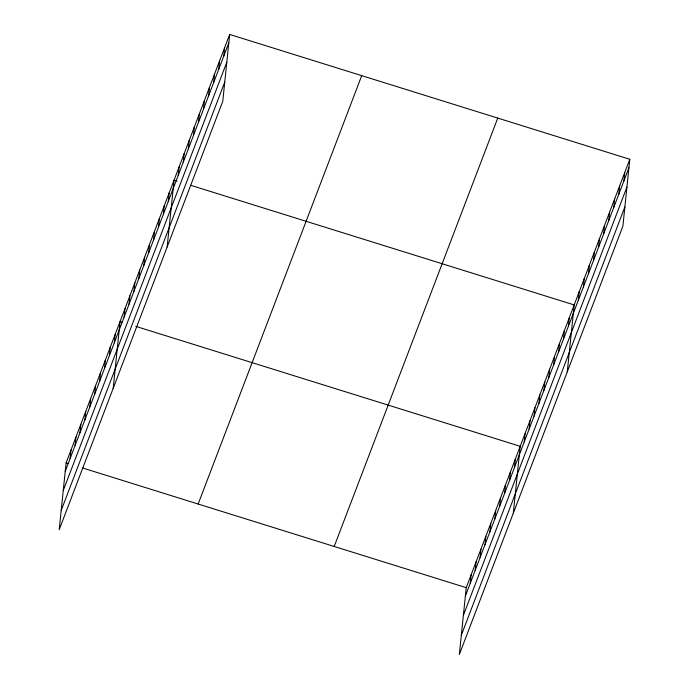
<?xml version="1.0" encoding="UTF-8"?>
<svg xmlns="http://www.w3.org/2000/svg" width="689" height="689" viewBox="0 0 689 689"><rect width="100%" height="100%" fill="white"/><g stroke="black" fill="none" stroke-linecap="round" stroke-linejoin="round"><path stroke-width="1.03" d="M229.678 34.45L66.118 462.827L59.202 529.712L222.762 101.335L229.678 34.45L629.798 159.288L622.882 226.173L459.322 654.55L466.238 587.665L629.798 159.288M70.149 458.435L71.019 449.977M75.058 445.585L75.928 437.127M79.958 432.735L80.837 424.278M84.868 419.885L85.746 411.428M89.777 407.035L90.647 398.569M94.686 394.177L95.556 385.719M99.586 381.327L100.465 372.87M104.495 368.477L105.374 360.02M109.405 355.627L110.274 347.17M114.314 342.777L115.184 334.311M113.177 388.346L120.093 321.462L122.048 322.073M124.123 317.069L124.993 308.612M129.032 304.219L129.902 295.762M133.933 291.369L134.811 282.912M138.842 278.52L139.721 270.062M143.751 265.67L144.621 257.204M148.66 252.82L149.53 244.354M153.561 239.961L154.439 231.504M158.47 227.112L159.348 218.654M163.379 214.262L164.249 205.804M168.288 201.412L169.158 192.954M167.151 246.981L174.067 180.096L176.995 181.018M178.244 175.316L179.123 166.859M183.3 162.079L184.178 153.621M188.355 148.833L189.234 140.375M193.411 135.595L194.289 127.138M198.466 122.358L199.345 113.892M203.522 109.112L204.4 100.654M208.578 95.874L209.456 87.417M213.633 82.628L214.512 74.171M218.689 69.391L219.567 60.933M223.744 56.154L224.623 47.687M470.268 583.273L471.147 574.815M475.177 570.423L476.047 561.966M480.087 557.573L480.956 549.107M484.987 544.715L485.866 536.257M489.896 531.865L490.766 523.407M494.805 519.015L495.675 510.558M499.706 506.165L500.584 497.708M504.615 493.315L505.493 484.849M509.524 480.466L510.394 471.999M514.433 467.607L515.303 459.15M513.296 513.184L520.212 446.3L135.742 326.345M524.243 441.907L525.121 433.45M529.152 429.058L530.022 420.6M534.061 416.208L534.931 407.742M538.962 403.358L539.84 394.892M543.871 390.499L544.749 382.042M548.78 377.65L549.65 369.192M553.68 364.8L554.559 356.342M558.59 351.95L559.468 343.492M563.499 339.1L564.369 330.634M568.408 326.241L569.278 317.784M567.271 371.819L574.187 304.934L190.689 185.289M578.364 300.154L579.242 291.697M583.419 286.908L584.298 278.451M588.475 273.671L589.353 265.213M593.53 260.433L594.409 251.967M598.586 247.187L599.464 238.73M603.642 233.95L604.52 225.492M608.697 220.713L609.576 212.246M613.753 207.467L614.631 199.009M618.808 194.229L619.687 185.763M623.864 180.983L624.742 172.526M65.24 471.293L228.8 42.907M63.25 490.568L226.81 62.191M61.2 510.437L224.76 82.051M198.156 504.021L361.716 75.644M334.199 546.472L497.759 118.086M465.359 596.123L628.919 167.746M463.37 615.406L626.93 187.029M461.32 635.267L624.88 206.889M66.118 462.827L68.073 463.439M82.74 468.02L466.238 587.665"/></g></svg>
